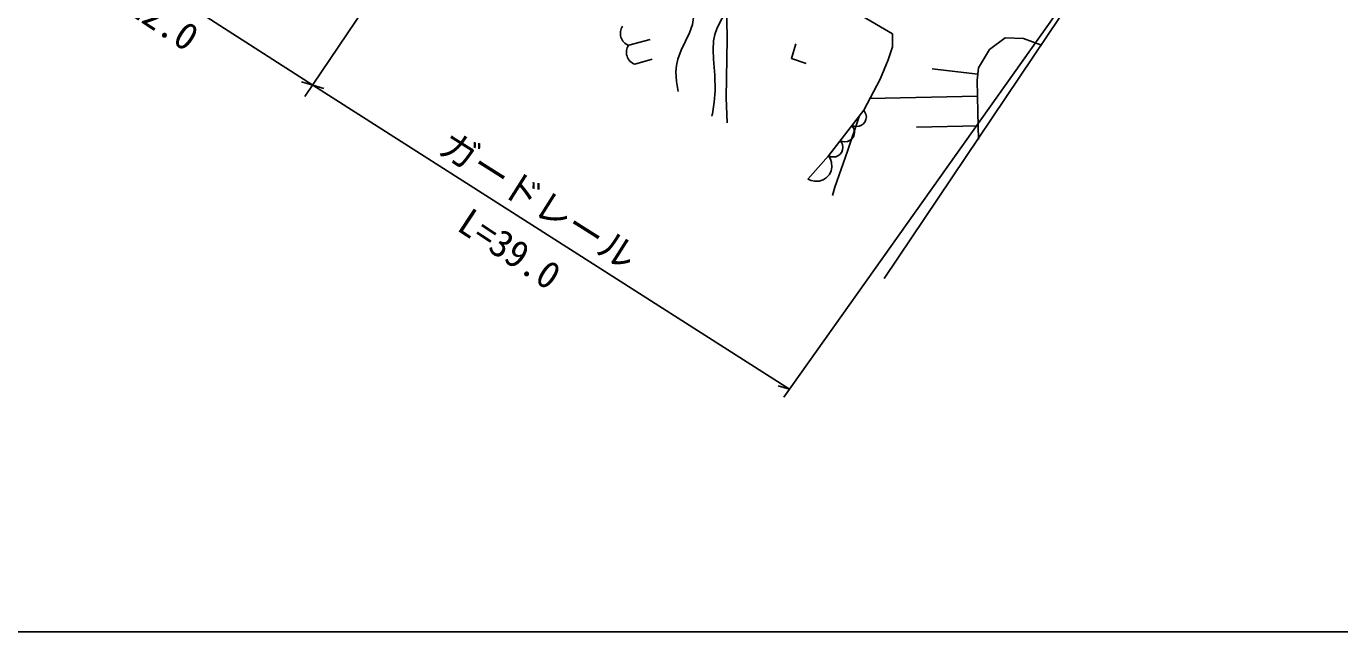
# Model space of a CAD drawing. Units: millimetres, scale not verified. Extents: x 40000 to 680000, y 20000 to 380000.
# Drawn here: x 471423 to 559332, y 205000 to 245506 of the extents above; entities that cross this region are included whole.
import ezdxf
from ezdxf.enums import TextEntityAlignment as Align

# ---------------------------------------------------------------- set-up
doc = ezdxf.new("R2010")
doc.units = ezdxf.units.MM
doc.header["$LTSCALE"] = 1000
doc.layers.add('M-BGD', color=7, linetype='Continuous', lineweight=25)
doc.layers.add('M-TTL-BAND', color=7, linetype='Continuous', lineweight=25)
doc.styles.add('ＭＳ ゴシック', font='')
doc.styles.get('ＭＳ ゴシック').set_extended_font_data('MS Gothic')

# ---------------------------------------------------------------- blocks, each defined once
blk = doc.blocks.new('BUHIN68')
at = {"color": 7, "linetype": 'Continuous', "lineweight": 25}
blk.add_lwpolyline([(642, -30), (601, 120), (530, 248), (411, 396), (274, 479), (125, 535), (-74, 544), (-227, 503), (-372, 433), (-504, 297), (-584, 176), (-642, 30)], dxfattribs=at)
blk = doc.blocks.new('BUHIN112')
at = {"color": 7, "linetype": 'Continuous', "lineweight": 25}
blk.add_lwpolyline([(-663, -500), (313, -163), (31, 830)], dxfattribs=at)

msp = doc.modelspace()

# ---------------------------------------------------------------- linework, layer by layer
at = {"layer": 'M-BGD'}
for p, q in [((509344, 269492), (490075, 240800)), ((472685, 253079), (490593, 241571)), ((528845, 228621), (543654, 250662)), ((522596, 248989), (529396, 245002)), ((518297, 247184), (518342, 244667)), ((540830, 247013), (522116, 220689)), ((511745, 244236), (513182, 244622)), ((518342, 244667), (518274, 240722)), ((529396, 245002), (529396, 244133)), ((536934, 244726), (535885, 243951)), ((538166, 244681), (536934, 244726)), ((539361, 244234), (538166, 244681)), ((529396, 244133), (529113, 243264)), ((535885, 243951), (535155, 242719)), ((512153, 242967), (513320, 243307)), ((529113, 243264), (528565, 241960)), ((535109, 242308), (532053, 242648)), ((535155, 242719), (535064, 241898)), ((490593, 241571), (489845, 241795)), ((528565, 241960), (527472, 239888)), ((535064, 241898), (535109, 239754)), ((490593, 241571), (491341, 241350)), ((490593, 241571), (522504, 221235)), ((518274, 240722), (518342, 239045)), ((535086, 240826), (527886, 240672)), ((525120, 236833), (527472, 239888)), ((527158, 239480), (526396, 237153)), ((535146, 237921), (535109, 239754)), ((535127, 238837), (531011, 238755)), ((523733, 235286), (525120, 236833)), ((526396, 237153), (525529, 234735)), ((525529, 234735), (525392, 234188)), ((522504, 221235), (521756, 221456))]:
    msp.add_line(p, q, dxfattribs=at)
for points in [[(515062, 241141), (514952, 241801), (514904, 242453), (514937, 242883), (515032, 243305), (515251, 243909), (515534, 244508), (515809, 245062), (516022, 245628), (516122, 246394), (516177, 247165)], [(518309, 246524), (517943, 245948), (517634, 245346), (517498, 244949), (517421, 244535), (517392, 243928), (517424, 243297), (517509, 242233), (517532, 241188), (517469, 240418), (517345, 239650), (517331, 239571), (517317, 239493)], [(523733, 235286), (523963, 235184), (524197, 235142), (524502, 235140), (524748, 235227), (524969, 235357), (525184, 235597), (525289, 235830), (525348, 236084), (525313, 236387), (525242, 236611), (525120, 236833)]]:
    msp.add_lwpolyline(points, dxfattribs=at)
for centre in [(512017, 245024), (512425, 243754)]:
    msp.add_arc(centre, 834, 144.68872, 250.94897, dxfattribs=at)
at = {"layer": 'M-TTL-BAND'}
msp.add_line((40000, 205000), (579000, 205000), dxfattribs=at)

# ---------------------------------------------------------------- block references
at = {"layer": 'M-BGD', "rotation": 235.10674}
for name, p in [('BUHIN112', (522950, 243506)), ('BUHIN68', (527080, 239379)), ('BUHIN68', (526296, 238360)), ('BUHIN68', (525512, 237342))]:
    msp.add_blockref(name, p, dxfattribs=at)

# ---------------------------------------------------------------- texts
at = {"layer": 'M-BGD', "style": 'ＭＳ ゴシック'}
for s, rotation, p in [('L=22.0', 326.5, (475606, 247425)), ('ガードレール', 327.7, (498584, 236626)), ('L=39.0', 326.5, (499847, 231456))]:
    msp.add_text(s, height=1833, rotation=rotation, dxfattribs=at).set_placement(p, align=Align.BOTTOM_LEFT)

doc.saveas('drawing.dxf')
